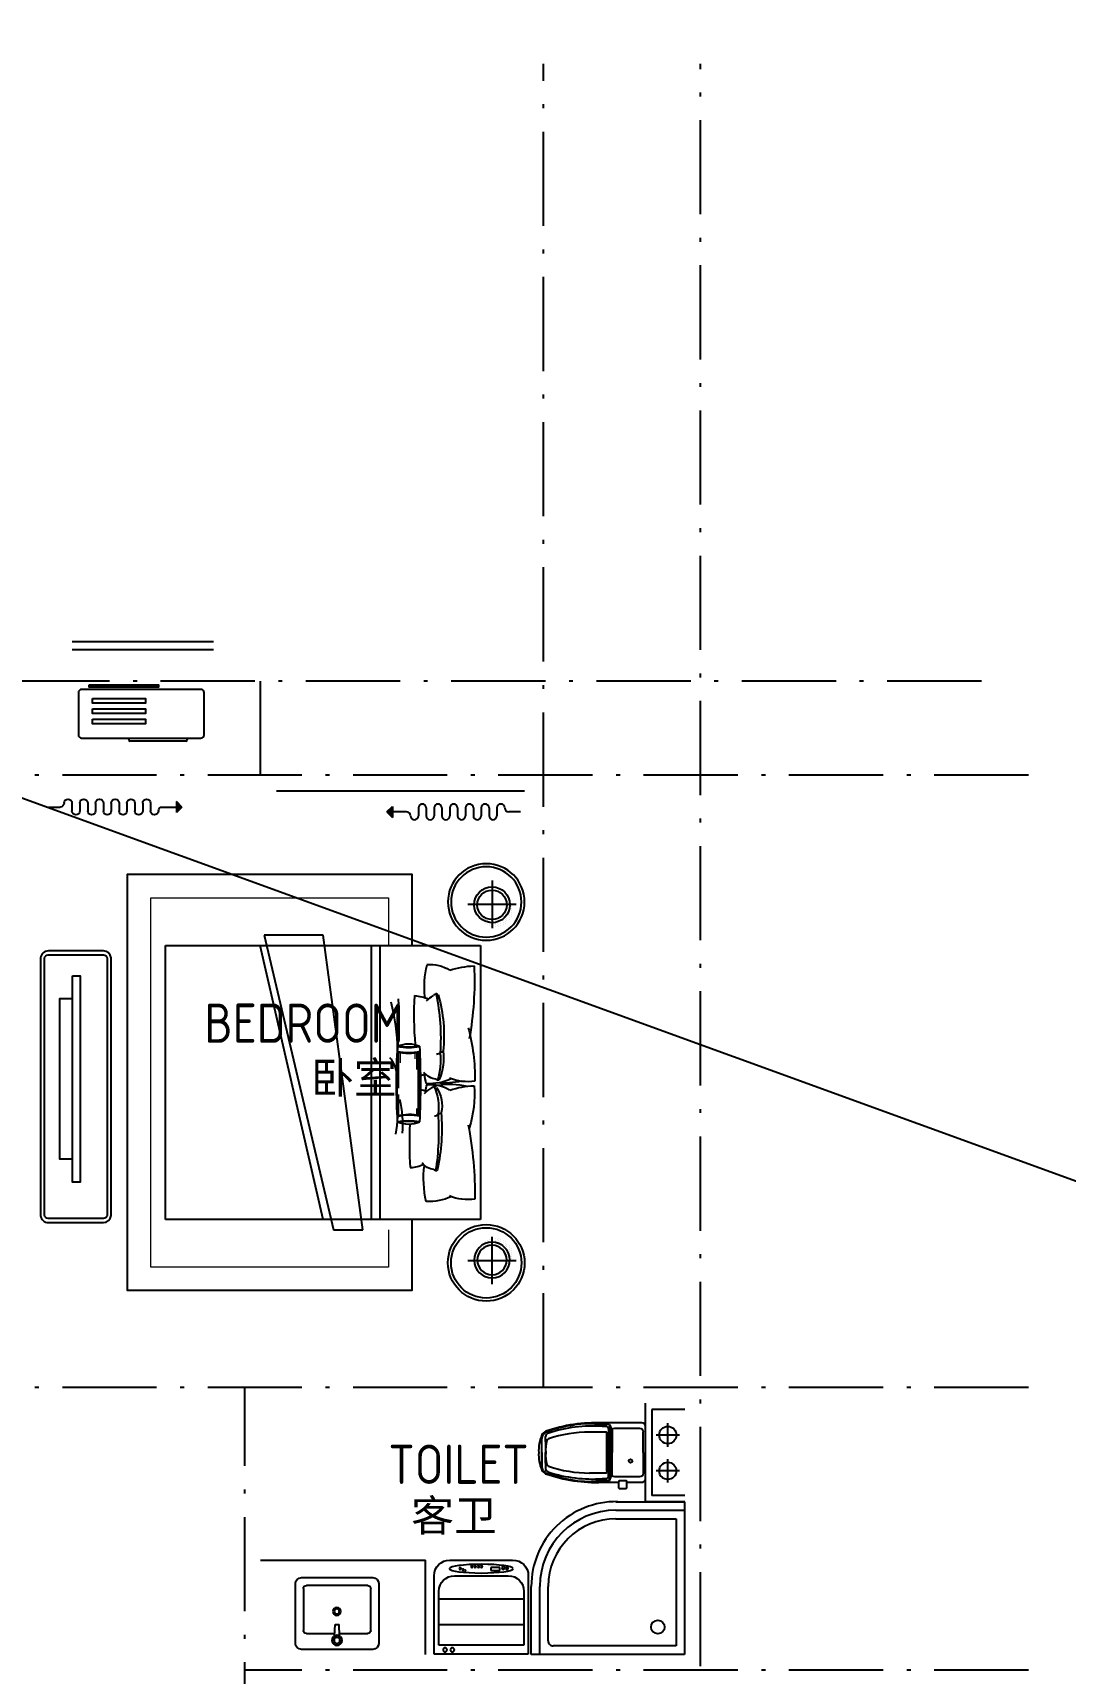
# Model space of a CAD drawing. Extents: x 3694 to 117786, y 20013 to 108631.
# Drawn here: x 42730 to 49301, y 88884 to 99334 of the extents above; entities that cross this region are included whole.
import ezdxf

# ---------------------------------------------------------------- set-up
doc = ezdxf.new("R2010")
doc.units = 0
doc.header["$LTSCALE"] = 1000
doc.header["$MEASUREMENT"] = 0
doc.linetypes.add('ACAD_ISO04W100', pattern=[30, 24, -3, 0, -3])
doc.linetypes.add('ACAD_ISO10W100', pattern=[18.5, 12, -3, 0.5, -3])
for name, color, linetype in [('DOTE', 1, 'ACAD_ISO04W100'), ('PUB_TEXT', 7, 'Continuous'), ('WALL', 2, 'Continuous'), ('WINDOW', 4, 'Continuous'), ('家具', 253, 'Continuous'), ('看线', 150, 'Continuous'), ('窗帘', 8, 'Continuous'), ('铺地', 251, 'Continuous')]:
    doc.layers.add(name, color=color, linetype=linetype)
doc.layers.add('陈设', color=31, linetype='Continuous', lineweight=5)
doc.styles.get("Standard").update_dxf_attribs({"font": 'gbenor.shx', "bigfont": 'gbcbig.shx'})

# ---------------------------------------------------------------- blocks, each defined once
blk = doc.blocks.new('dfdsf')
at = {"layer": '家具'}
for p, q in [((-6119, -27345), (-6119, -27726)), ((-5626, -27307), (-6081, -27307)), ((-5588, -27726), (-5588, -27345)), ((-6081, -27765), (-5626, -27765))]:
    blk.add_line(p, q, dxfattribs=at)
at = {"layer": '家具', "color": 8}
for p, q in [((-5872, -27364), (-5886, -27364)), ((-5867, -27351), (-5876, -27341)), ((-5867, -27377), (-5876, -27387)), ((-5854, -27345), (-5854, -27332)), ((-5831, -27341), (-5840, -27350)), ((-5831, -27387), (-5840, -27377)), ((-5835, -27364), (-5821, -27364)), ((-6068, -27695), (-6068, -27428)), ((-6049, -27409), (-5869, -27409)), ((-5870, -27392), (-5866, -27466)), ((-5866, -27466), (-5841, -27466)), ((-5854, -27383), (-5854, -27396)), ((-5837, -27392), (-5841, -27466)), ((-5838, -27409), (-5658, -27409)), ((-5639, -27428), (-5639, -27695)), ((-5658, -27714), (-6049, -27714))]:
    blk.add_line(p, q, dxfattribs=at)
for centre, radius in [((-5854, -27364), 32.3), ((-5854, -27364), 18.8), ((-5855, -27549), 25.4), ((-5855, -27549), 16)]:
    blk.add_circle(centre, radius, dxfattribs=at)
at = {"layer": '家具'}
for centre, start, end in [((-6081, -27345), 90, 180), ((-5626, -27345), 0, 90), ((-6081, -27726), 180, 270), ((-5626, -27726), 270, 0)]:
    blk.add_arc(centre, 38.1, start, end, dxfattribs=at)
at = {"layer": '家具', "color": 8}
for centre, start, end in [((-6049, -27428), 90, 180), ((-5658, -27428), 0, 90), ((-6049, -27695), 180, 270), ((-5658, -27695), 270, 0)]:
    blk.add_arc(centre, 19.1, start, end, dxfattribs=at)
blk = doc.blocks.new('A$C06323CE0')
at = {"layer": '家具', "linetype": 'ByBlock'}
for p, q in [((-477, 112), (495, 112)), ((-477, -325), (-477, 112)), ((495, 112), (495, -864)), ((495, -864), (62, -864))]:
    blk.add_line(p, q, dxfattribs=at)
at = {"layer": '家具', "color": 8, "linetype": 'ByBlock'}
for p, q in [((-423, -325), (-423, 112)), ((-369, 58), (441, 59)), ((-369, -325), (-369, 58)), ((441, 58), (441, -724)), ((409, -756), (62, -756)), ((495, -810), (62, -810))]:
    blk.add_line(p, q, dxfattribs=at)
blk.add_circle((321, -59), 43.1, dxfattribs=at)
at = {"layer": '家具', "linetype": 'ByBlock'}
blk.add_arc((62, -324), 540, 179.1936, 269.9859, dxfattribs=at)
at = {"layer": '家具', "color": 8, "linetype": 'ByBlock'}
for centre, radius, start, end in [((62, -325), 485, 180, 270), ((62, -325), 431, 180, 270), ((409, -724), 32.4, 270, 0.0401)]:
    blk.add_arc(centre, radius, start, end, dxfattribs=at)
blk = doc.blocks.new('A$C37A63D83')
at = {"layer": '家具', "color": 8}
for p, q in [((152, 636), (128, 636)), ((136, 660), (323, 660)), ((229, 660), (136, 660)), ((162, 636), (152, 636)), ((162, 636), (229, 636)), ((297, 636), (229, 636)), ((297, 636), (307, 636)), ((307, 636), (331, 636)), ((49, 230), (49, 316)), ((99, 250), (99, 356)), ((360, 250), (360, 356)), ((409, 230), (409, 316)), ((49, 230), (229, 230)), ((49, 230), (91, 212)), ((54, 279), (54, 280)), ((63, 275), (58, 275)), ((63, 253), (63, 275)), ((81, 235), (229, 235)), ((91, 212), (229, 212)), ((99, 221), (229, 221)), ((229, 247), (103, 247)), ((111, 247), (229, 247)), ((229, 247), (356, 247)), ((348, 247), (229, 247)), ((378, 235), (229, 235)), ((409, 230), (229, 230)), ((360, 221), (229, 221)), ((368, 212), (229, 212)), ((409, 230), (368, 212)), ((396, 253), (396, 275)), ((396, 275), (400, 275)), ((42, 172), (40, 172)), ((42, 118), (40, 118)), ((49, 125), (49, 165)), ((76, 36), (76, 198)), ((382, 36), (382, 198)), ((229, 14), (99, 14)), ((229, 14), (360, 14))]:
    blk.add_line(p, q, dxfattribs=at)
at = {"layer": '家具'}
blk.add_line((405, 279), (405, 280), dxfattribs=at)
at = {"layer": '家具', "elevation": 0}
blk.add_lwpolyline([(40, 118), (40, 50), (40, 23, 0.414214), (63, 0), (396, 0, 0.414247), (418, 23), (418, 50), (418, 275, 0.096754), (365, 635, 0.122728), (342, 660, 0.112706), (229, 680, 0.112706), (117, 660, 0.110329), (95, 636, 0.096897), (40, 275), (40, 172), (7, 172, 0.414214), (0, 165), (0, 125, 0.414214), (7, 118), (40, 118)], format="xyb", dxfattribs=at)
at = {"layer": '家具', "color": 8}
blk.add_circle((176, 95), 11.4, dxfattribs=at)
for centre, radius, start, end in [((824, 353), 776, 158.6599, 172.4763), ((113, 630), 13.5, 134.9543, 158.6599), ((347, 396), 344, 131.9223, 134.9543), ((130, 611), 25.3, 94.6124, 166.2529), ((138, 626), 34, 87.4207, 128.0687), ((159, 612), 18, 109.1813, 161.5027), ((214, 386), 250, 86.5925, 104.1516), ((245, 386), 250, 75.8484, 93.4075), ((300, 612), 18, 18.4973, 70.8187), ((321, 626), 34, 51.9313, 92.5793), ((329, 611), 25.3, 13.7471, 85.3876), ((112, 396), 344, 45.0457, 48.0777), ((-365, 353), 776, 7.5237, 21.3401), ((942, 340), 881, 161.7059, 184.2897), ((933, 353), 834, 161.5027, 179.8181), ((-474, 353), 834, 0.1819, 18.4973), ((-483, 340), 881, 355.7103, 18.2941), ((545, 367), 499, 169.8851, 189.9823), ((-86, 367), 499, 350.0177, 10.1149), ((58, 279), 4.5, 180, 270), ((81, 253), 18, 180, 270), ((99, 198), 22.5, 90, 180), ((103, 250), 3.6, 180, 270), ((356, 250), 3.6, 270, 0), ((360, 198), 22.5, 0, 90), ((378, 253), 18, 270, 0), ((400, 279), 4.5, 270, 0), ((42, 165), 7.2, 0, 90), ((42, 125), 7.2, 270, 0), ((99, 36), 22.5, 180, 270), ((360, 36), 22.5, 270, 0)]:
    blk.add_arc(centre, radius, start, end, dxfattribs=at)
at = {"layer": '家具'}
for centre, start, end in [((107, 630), 147.2649, 160.4629), ((346, 630), 21.3401, 45.0457)]:
    blk.add_arc(centre, 13.5, start, end, dxfattribs=at)
blk = doc.blocks.new('xyj')
at = {"color": 4}
for p, q in [((124918, 170695), (124918, 170195)), ((125518, 170695), (124918, 170695)), ((125518, 170195), (125518, 170695)), ((125490, 170637), (124948, 170637)), ((124948, 170637), (124948, 170295)), ((125490, 170295), (125490, 170637)), ((124948, 170505), (125490, 170505)), ((124948, 170343), (125490, 170343)), ((125048, 170195), (125390, 170195)), ((125280, 170161), (125337, 170161)), ((125280, 170143), (125280, 170161)), ((125337, 170143), (125280, 170143)), ((125337, 170161), (125337, 170143)), ((125018, 170095), (125418, 170095))]:
    blk.add_line(p, q, dxfattribs=at)
for centre, radius in [((124988, 170667), 13), ((125034, 170667), 13), ((125084, 170149), 6.67), ((125102, 170157), 4.67), ((125116, 170163), 3.33), ((125158, 170137), 6), ((125179, 170137), 6), ((125200, 170137), 6), ((125220, 170137), 6), ((125359, 170145), 10), ((125383, 170147), 7.33)]:
    blk.add_circle(centre, radius, dxfattribs=at)
for centre, start, end in [((125048, 170295), 180, 270), ((125390, 170295), 270, 0), ((125018, 170195), 180, 270), ((125418, 170195), 270, 0)]:
    blk.add_arc(centre, 100, start, end, dxfattribs=at)
blk.add_ellipse((125219, 170150), major_axis=(202, 0), ratio=0.137115, dxfattribs=at)
blk = doc.blocks.new('A$C50400A6F')
at = {"layer": '家具'}
blk.add_hatch(color=256, dxfattribs=at).paths.add_polyline_path([(815, 15), (815, 85), (850, 50)])
for p, q in [((0, 50), (75, 50)), ((100, 25), (100, 25)), ((150, 25), (150, 75)), ((200, 25), (200, 75)), ((250, 25), (250, 75)), ((300, 25), (300, 75)), ((350, 25), (350, 75)), ((400, 25), (400, 75)), ((450, 25), (450, 75)), ((500, 25), (500, 75)), ((550, 25), (550, 75)), ((600, 25), (600, 75)), ((650, 25), (650, 75)), ((700, 75), (700, 75)), ((725, 50), (815, 50)), ((850, 50), (815, 85)), ((815, 15), (815, 85)), ((850, 50), (815, 15))]:
    blk.add_line(p, q, dxfattribs=at)
for centre, start, end in [((75, 25), 0, 90), ((125, 25), 180, 0), ((175, 75), 0, 180), ((225, 25), 180, 0), ((275, 75), 0, 180), ((325, 25), 180, 0), ((375, 75), 0, 180), ((425, 25), 180, 0), ((475, 75), 0, 180), ((525, 25), 180, 0), ((575, 75), 0, 180), ((625, 25), 180, 0), ((675, 75), 0, 180), ((725, 75), 180, 270)]:
    blk.add_arc(centre, 25, start, end, dxfattribs=at)
blk = doc.blocks.new('A$C3F2D231D')
at = {"layer": '家具', "rotation": 180}
blk.add_blockref('A$C50400A6F', (2046, 202), dxfattribs=at)
blk = doc.blocks.new('retgqertgqwer')
at = {"layer": '家具'}
h = blk.add_hatch(dxfattribs=at)
h.set_pattern_fill('DOTS', color=256, scale=157.35808, style=0)
h.set_pattern_definition([(270, (123323.228, -17399.964), (-10.3511467, -5.1755733), [0, -10.3511467])])
edge = h.paths.add_edge_path()
edge.add_ellipse((145413, -12956), major_axis=(-212, 212), ratio=1, start_angle=-37.6879, end_angle=-32.3813)
edge.add_ellipse((151086, -12464), major_axis=(-13, 5742), ratio=1, start_angle=87.8471, end_angle=91.8454, ccw=False)
edge.add_ellipse((145419, -11935), major_axis=(-236, 236), ratio=1, start_angle=122.6095, end_angle=129.5599)
edge.add_ellipse((146259, -12492), major_axis=(636, 636), ratio=1, start_angle=120.5964, end_angle=145.634)
edge = h.paths.add_edge_path()
edge.add_ellipse((145419, -11935), major_axis=(-236, 236), ratio=1, start_angle=142.5123, end_angle=147.3333)
edge.add_ellipse((141441, -12464), major_axis=(2868, 2868), ratio=1, start_angle=312.1605, end_angle=317.8644, ccw=False)
edge.add_ellipse((145413, -12956), major_axis=(-212, 212), ratio=1, start_angle=-60.0043, end_angle=-56.914)
edge.add_ellipse((143962, -12510), major_axis=(1075, 1075), ratio=1, start_angle=309.2793, end_angle=324.2117)
for p, q in [((144962, -11582), (144962, -13326)), ((146967, -11582), (144962, -11582)), ((145603, -11582), (145603, -13326)), ((145710, -13393), (145964, -11515)), ((146338, -11515), (145897, -13393)), ((145964, -11515), (146338, -11515)), ((146967, -13326), (146967, -11582)), ((144962, -13326), (146967, -13326)), ((145897, -13393), (145710, -13393))]:
    blk.add_line(p, q, dxfattribs=at)
for points in [[(145657, -11582), (145657, -13326)], [(145964, -13326), (146365, -11582)]]:
    blk.add_lwpolyline(points, dxfattribs=at)
for centre, radius, start, end in [((145285, -11948), 246, 85.9418, 121.1419), ((144760, -11841), 559, 352.5716, 14.2519), ((147080, -11806), 2080, 177.3911, 190.2562), ((144986, -12269), 558, 72.1088, 88.3175), ((146149, -12157), 955, 164.1523, 185.8658), ((146526, -12167), 1311, 167.8101, 184.1782), ((145144, -12103), 234, 46.1351, 60.2564), ((145401, -12183), 283, 94.0055, 112.6452), ((143384, -12021), 2000, 354.4988, 3.4635), ((147304, -12049), 1823, 175.977, 185.4715), ((146849, -12278), 1359, 165.6108, 178.6725), ((146260, -12431), 1263, 165.0393, 180.6379), ((151086, -12464), 5742, 177.5887, 182.4113), ((145419, -12369), 162, 64.4578, 115.5369), ((145419, -11808), 421, 260.4483, 279.5465), ((141441, -12464), 4055, 356.5849, 3.4151), ((145518, -12302), 322, 171.6397, 203.4317), ((145221, -12229), 33, 236.7439, 267.2171), ((145629, -12316), 413, 172.5992, 197.4476), ((145240, -12251), 24, 208.4301, 275.5644), ((145419, -11808), 425, 260.4483, 279.5465), ((145696, -12423), 202, 140.4651, 174.4241), ((145199, -11908), 550, 248.4799, 248.4982), ((145043, -12148), 301, 261.1639, 292.7111), ((145291, -12121), 341, 245.2223, 272.631), ((145231, -12320), 114, 277.552, 322.3922), ((144680, -12313), 644, 346.6802, 352.0805), ((145396, -12241), 179, 241.9089, 253.2624), ((145707, -12530), 707, 175.5432, 197.6349), ((144986, -13033), 558, 72.1088, 88.3175), ((145154, -12863), 399, 78.5548, 105.4297), ((145199, -11908), 550, 257.8027, 273.9996), ((145285, -12712), 246, 85.9418, 121.1419), ((145415, -12603), 209, 145.7395, 192.4473), ((145532, -12610), 304, 154.5503, 188.6278), ((145156, -12692), 234, 46.1351, 60.2564), ((144760, -12605), 559, 10.009, 14.2519), ((145413, -12772), 283, 103.9578, 112.6452), ((146089, -12720), 632, 165.3562, 185.1777), ((146533, -12602), 1046, 177.4989, 190.0201), ((147424, -13177), 2427, 169.2238, 180.4702), ((146525, -12743), 1317, 175.8512, 191.5283), ((145233, -12623), 33, 236.7439, 267.2171), ((146918, -12764), 1690, 176.3374, 188.6018), ((145252, -12644), 24, 208.4301, 275.5644), ((145419, -13176), 479, 81.577, 98.4622), ((145419, -13176), 475, 81.577, 98.4622), ((145419, -12550), 171, 245.8747, 294.1645), ((142559, -12833), 2853, 356.7235, 2.2652), ((145243, -12896), 114, 277.552, 322.3922), ((144680, -13065), 644, 346.6802, 7.4046), ((145408, -12818), 179, 241.9089, 270.0684), ((145043, -12899), 301, 261.1639, 292.7111), ((145291, -12872), 341, 245.2223, 272.631)]:
    blk.add_arc(centre, radius, start, end, dxfattribs=at)
at = {"layer": '家具', "color": 8}
for centre, radius, start, end in [((145419, -11935), 334, 257.4784, 282.4528), ((145419, -11935), 330, 257.4784, 282.4528), ((145413, -12956), 300, 74.8235, 102.7689), ((145413, -12956), 296, 74.8235, 102.7689)]:
    blk.add_arc(centre, radius, start, end, dxfattribs=at)
at = {"layer": '家具'}
for points, knots in [([(145231, -11896), (145235, -11893), (145241, -11886), (145252, -11893), (145257, -11897), (145260, -11900)], [0, 0, 0, 0, 12.892248, 21.593346, 32.835114, 32.835114, 32.835114, 32.835114]), ([(145223, -12430), (145224, -12434), (145228, -12441), (145240, -12439), (145244, -12434), (145246, -12432)], [0, 0, 0, 0, 10.960058, 20.752304, 28.699542, 28.699542, 28.699542, 28.699542]), ([(145243, -12486), (145246, -12482), (145252, -12475), (145263, -12482), (145269, -12487), (145272, -12489)], [0, 0, 0, 0, 12.892248, 21.593346, 32.835114, 32.835114, 32.835114, 32.835114]), ([(145235, -13006), (145236, -13011), (145239, -13018), (145251, -13016), (145256, -13011), (145258, -13009)], [0, 0, 0, 0, 10.960058, 20.752304, 28.699542, 28.699542, 28.699542, 28.699542])]:
    blk.add_open_spline(points, degree=3, knots=knots, dxfattribs=at)
blk = doc.blocks.new('A$C37E25A2D')
at = {"layer": '家具'}
for p, q in [((0, 151), (0, -151)), ((154, 0), (-154, 0)), ((-121, 1), (-121, 1)), ((-108, 20), (-108, 20)), ((-108, 7), (-108, 7)), ((-95, 39), (-95, 39)), ((-95, 26), (-95, 26)), ((-95, 14), (-95, 14)), ((-95, 1), (-95, 1)), ((-83, 45), (-83, 45)), ((-121, -12), (-121, -12)), ((-121, -25), (-121, -25)), ((-121, -37), (-121, -37)), ((-121, -50), (-121, -50)), ((-121, -63), (-121, -63)), ((-121, -75), (-121, -75)), ((-108, -6), (-108, -6)), ((-108, -18), (-108, -18)), ((-108, -31), (-108, -31)), ((-108, -44), (-108, -44)), ((-108, -56), (-108, -56)), ((-108, -69), (-108, -69)), ((-108, -82), (-108, -82)), ((-108, -94), (-108, -94)), ((-95, -12), (-95, -12)), ((-95, -25), (-95, -25)), ((-95, -37), (-95, -37)), ((-95, -50), (-95, -50)), ((-95, -63), (-95, -63)), ((-95, -75), (-95, -75)), ((-95, -88), (-95, -88)), ((-95, -101), (-95, -101)), ((-83, -56), (-83, -56)), ((-83, -69), (-83, -69)), ((-83, -82), (-83, -82)), ((-83, -94), (-83, -94)), ((-70, -75), (-70, -75)), ((-70, -88), (-70, -88)), ((-70, -101), (-70, -101)), ((-57, -82), (-57, -82)), ((-57, -94), (-57, -94)), ((-44, -88), (-44, -88)), ((-44, -101), (-44, -101)), ((-32, -94), (-32, -94)), ((-19, -101), (-19, -101)), ((6, -101), (6, -101)), ((32, -101), (32, -101)), ((44, -94), (44, -94)), ((57, -88), (57, -88)), ((57, -101), (57, -101)), ((70, -69), (70, -69)), ((70, -82), (70, -82)), ((83, -50), (83, -50)), ((-83, -107), (-83, -107)), ((-83, -120), (-83, -120)), ((-70, -113), (-70, -113)), ((-70, -126), (-70, -126)), ((-57, -107), (-57, -107)), ((-57, -120), (-57, -120)), ((-57, -133), (-57, -133)), ((-44, -113), (-44, -113)), ((-44, -126), (-44, -126)), ((-44, -139), (-44, -139)), ((-32, -107), (-32, -107)), ((-32, -120), (-32, -120)), ((-32, -133), (-32, -133)), ((-19, -113), (-19, -113)), ((-19, -126), (-19, -126)), ((-19, -139), (-19, -139)), ((-6, -107), (-6, -107)), ((-6, -120), (-6, -120)), ((-6, -133), (-6, -133)), ((6, -113), (6, -113)), ((6, -126), (6, -126)), ((6, -139), (6, -139)), ((19, -107), (19, -107)), ((19, -120), (19, -120)), ((19, -133), (19, -133)), ((32, -113), (32, -113)), ((32, -126), (32, -126)), ((44, -107), (44, -107)), ((44, -120), (44, -120))]:
    blk.add_line(p, q, dxfattribs=at)
at = {"layer": '家具', "extrusion": (0, 0, -1)}
for centre, major_axis, start_param, end_param in [((37, 15), (-244, 0), 4.711454, 10.994639), ((0, -3), (114, 1), 1.575887, 7.859072)]:
    blk.add_ellipse(centre, major_axis=major_axis, ratio=1, start_param=start_param, end_param=end_param, dxfattribs=at)
at = {"layer": '家具', "color": 8, "extrusion": (0, 0, -1)}
for centre, major_axis, start_param, end_param in [((37, 15), (-224, 0), 4.712042, 10.995227), ((0, -3), (94, 0.5), 1.575898, 7.859083)]:
    blk.add_ellipse(centre, major_axis=major_axis, ratio=1, start_param=start_param, end_param=end_param, dxfattribs=at)
blk = doc.blocks.new('A$C1D226055')
at = {"layer": '家具'}
blk.add_lwpolyline([(424, 1730, -0.395939), (474, 1686), (474, 44, -0.395939), (424, 0), (74, 0, -0.395939), (25, 44), (25, 1686, -0.395939), (74, 1730)], format="xyb", close=True, dxfattribs=at)
at = {"layer": '家具', "color": 8}
for points in [[(50, 1686), (50, 44)], [(426, 1705), (72, 1705)], [(449, 44), (449, 1686)], [(72, 25), (426, 25)]]:
    blk.add_lwpolyline(points, dxfattribs=at)
at = {"layer": '家具'}
for points in [[(270, 1572), (222, 1572), (222, 258), (270, 258)], [(270, 1424), (353, 1424), (353, 406), (270, 406)]]:
    blk.add_lwpolyline(points, close=True, dxfattribs=at)
at = {"layer": '家具', "color": 8}
for centre, start, end in [((73, 1682), 91.1893, 175.2129), ((425, 1682), 4.7871, 88.8107), ((73, 49), 184.7871, 268.8107), ((425, 49), 271.1893, 355.2129)]:
    blk.add_arc(centre, 23.6, start, end, dxfattribs=at)
blk = doc.blocks.new('A$C4EB5717C')
at = {"layer": '家具', "color": 8}
for p, q in [((520, 110), (520, 120)), ((893, 120), (893, 110)), ((883, 100), (530, 100))]:
    blk.add_line(p, q, dxfattribs=at)
at = {"layer": '家具'}
blk.add_lwpolyline([(220, 120), (980, 120, 0.414214), (1000, 140), (1000, 410, 0.414214), (980, 430), (220, 430, 0.414214), (200, 410), (200, 140, 0.414214)], format="xyb", close=True, dxfattribs=at)
at = {"layer": '家具', "color": 8}
for points in [[(269, 459), (709, 459), (709, 444), (269, 444)], [(290, 372), (626, 372), (626, 343), (290, 343)], [(290, 306), (626, 306), (626, 277), (290, 277)], [(290, 240), (626, 240), (626, 211), (290, 211)]]:
    blk.add_lwpolyline(points, close=True, dxfattribs=at)
for centre, start, end in [((530, 110), 180, 270), ((883, 110), 270, 0)]:
    blk.add_arc(centre, 10, start, end, dxfattribs=at)

msp = doc.modelspace()

# ---------------------------------------------------------------- linework, layer by layer
at = {"layer": 'DOTE', "linetype": 'ACAD_ISO10W100', "ltscale": 0.05}
for p, q in [((45980, 90704), (45980, 99136)), ((46980, 78753), (46980, 99136)), ((48768, 95204), (37180, 95204)), ((44180, 94604), (44180, 95204)), ((49068, 94604), (42680, 94604)), ((49068, 90704), (42680, 90704)), ((44080, 86504), (44080, 90704)), ((49068, 88904), (44080, 88904))]:
    msp.add_line(p, q, dxfattribs=at)
at = {"layer": 'WINDOW'}
for p, q in [((43880, 95454), (42980, 95454)), ((43880, 95404), (42980, 95404))]:
    msp.add_line(p, q, dxfattribs=at)
at = {"layer": '家具'}
for p, q in [((46630, 89976), (46630, 90604)), ((46847, 90401), (46697, 90401)), ((46772, 90326), (46772, 90476)), ((46772, 90098), (46772, 90248)), ((46847, 90173), (46697, 90173)), ((46880, 89976), (46630, 89976)), ((44180, 89604), (45230, 89604, 0)), ((45230, 89004, 0), (45230, 89604, 0))]:
    msp.add_line(p, q, dxfattribs=at)
at = {"layer": '家具', "color": 251}
for p, q in [((46880, 90564), (46670, 90564)), ((46670, 90564), (46670, 90016)), ((46880, 90016), (46670, 90016))]:
    msp.add_line(p, q, dxfattribs=at)
at = {"layer": '家具'}
msp.add_lwpolyline([(45143, 91776), (45143, 91321), (43332, 91321), (43332, 93974), (45143, 93974), (45143, 93519)], dxfattribs=at)
for centre in [(46772, 90401), (46772, 90173)]:
    msp.add_circle(centre, 55, dxfattribs=at)
at = {"layer": '看线'}
msp.add_line((44280, 94504), (45860, 94504, 0), dxfattribs=at)
at = {"layer": '铺地'}
msp.add_line((117786, 67132), (3694, 108631), dxfattribs=at)
at = {"layer": '陈设', "color": 8}
msp.add_lwpolyline([(44993, 91709), (44993, 91471), (43482, 91471), (43482, 93824), (44993, 93824), (44993, 93519)], dxfattribs=at)

# ---------------------------------------------------------------- block references
at = {"xscale": -1}
msp.add_blockref('A$C37E25A2D', (45653, 93782, 0), dxfattribs=at)
at = {"rotation": 180}
msp.add_blockref('A$C37E25A2D', (45653, 91513, 0), dxfattribs=at)
at = {"layer": 'WALL', "xscale": -1, "rotation": 180}
msp.add_blockref('xyj', (-79634, 259700), dxfattribs=at)
at = {"layer": '家具'}
msp.add_blockref('A$C4EB5717C', (42820, 94721, 0), dxfattribs=at)
at = {"layer": '家具', "xscale": -1}
for name, p in [('retgqertgqwer', (190541, 105101)), ('A$C1D226055', (43253, 91755))]:
    msp.add_blockref(name, p, dxfattribs=at)
at = {"layer": '家具', "extrusion": (0, 0, -1), "xscale": -1, "zscale": -1, "rotation": 270}
msp.add_blockref('A$C37A63D83', (-46630, 90060, 0), dxfattribs=at)
at = {"layer": '家具', "xscale": -1, "rotation": 180}
msp.add_blockref('dfdsf', (50520, 61729, 0), dxfattribs=at)
at = {"layer": '窗帘', "xscale": -1}
msp.add_blockref('A$C3F2D231D', (44875, 94250), dxfattribs=at)
at = {"layer": '窗帘'}
msp.add_blockref('A$C3F2D231D', (43788, 94219), dxfattribs=at)
at = {"layer": '铺地', "rotation": 270}
msp.add_blockref('A$C06323CE0', (46767, 89499), dxfattribs=at)

# ---------------------------------------------------------------- texts
at = {"layer": 'PUB_TEXT'}
for s, p in [('BEDROOM', (43821, 92900)), ('TOILET', (44993, 90090))]:
    msp.add_text(s, height=250, dxfattribs=at).set_placement(p)
at = {"layer": 'PUB_TEXT', "char_height": 200}
for s, insert, width, attachment_point in [('{\\fSimSun|b0|i0|c134|p2;卧室}', (45046, 92777, 0), 4405.68, 3), ('{\\fSimSun|b0|i0|c134|p2;客卫}', (45138, 89988), 4105.68, 1)]:
    msp.add_mtext(s, dxfattribs=dict(at, insert=insert, width=width, attachment_point=attachment_point))

doc.saveas('drawing.dxf')
